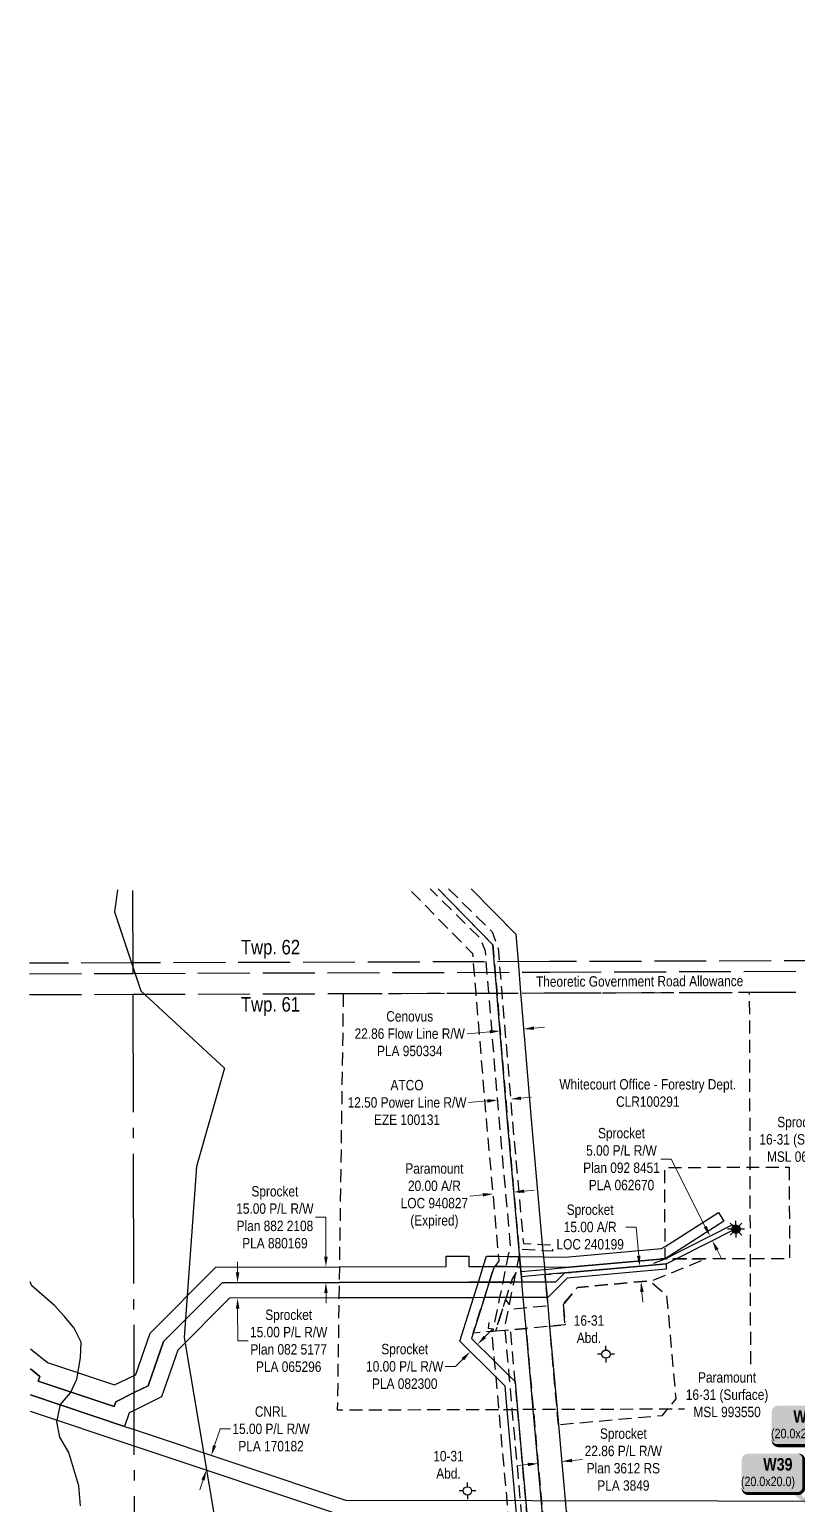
# Model space of a CAD drawing. Extents: x 507565 to 531726, y 6009554 to 6022365.
# Drawn here: x 510378 to 511118, y 6019395 to 6020816 of the extents above; entities that cross this region are included whole.
import ezdxf
from ezdxf.enums import TextEntityAlignment as Align

# ---------------------------------------------------------------- set-up
doc = ezdxf.new("R2010")
doc.units = 0
doc.header["$LTSCALE"] = 5
doc.header["$PDMODE"] = 34
doc.header["$PDSIZE"] = 0.03
for name, pattern in [('foc-ACCESSROAD', [3.75, 2.5, -1.25]), ('foc-FLOWLINE', [3.75, 2.5, -1.25]), ('foc-QUARTERLINE', [33, 25, -3, 2, -3]), ('foc-UNSURVEYED', [12.5, 10, -2.5])]:
    doc.linetypes.add(name, pattern=pattern)
doc.layers.get('Defpoints').update_dxf_attribs({"color": 9})
for name, color, linetype in [('D-TXT', 6, 'Continuous'), ('F-AR', 190, 'foc-ACCESSROAD'), ('F-EZE', 190, 'foc-FLOWLINE'), ('F-RW', 190, 'Continuous'), ('F-WS', 190, 'foc-ACCESSROAD'), ('F-WS-S', 190, 'Continuous'), ('L-QSEC', 8, 'foc-QUARTERLINE'), ('L-ROAD-T', 7, 'Continuous'), ('L-USEC', 7, 'foc-UNSURVEYED'), ('P-TEMP-BLOCKS', 250, 'Continuous'), ('T-WATER', 160, 'Continuous'), ('WETLAND', 143, 'Continuous')]:
    doc.layers.add(name, color=color, linetype=linetype)
for name, color, linetype, lineweight in [('F-AR-T', 190, 'Continuous', 9), ('F-EZE-T', 190, 'Continuous', 9), ('F-FLOWLINE-T', 190, 'Continuous', 9), ('F-RW-T', 190, 'Continuous', 9), ('F-WS-T', 190, 'Continuous', 9)]:
    doc.layers.add(name, color=color, linetype=linetype, lineweight=lineweight)
doc.styles.add('80', font='ARIALN.TTF', dxfattribs={"height": 10})
doc.styles.add('80CG', font='ARIALN.TTF', dxfattribs={"height": 10})
doc.styles.add('80L', font='ARIALN.TTF', dxfattribs={"height": 10})
doc.styles.add('BOLD', font='ARIALNB.TTF')
doc.dimstyles.new('Compass 5 000', dxfattribs={"dimscale": 5, "dimtxt": 9, "dimasz": 2, "dimexe": 0.2, "dimexo": 0.0625, "dimgap": 0.5, "dimtad": 0, "dimtih": 1, "dimtoh": 1, "dimzin": 0, "dimdsep": 46, "dimtxsty": '80CG', "dimcen": 0.1, "dimse1": 1, "dimse2": 1, "dimclrd": 256, "dimclrt": 256, "dimaunit": 1, "dimadec": 4, "dimazin": 0, "dimtfac": 0.06, "dimtofl": 0, "dimtmove": 0, "dimatfit": 1, "dimfxl": 0.2, "dimtolj": 1, "dimtzin": 0, "dimlwd": -1, "dimarcsym": 0})

# ---------------------------------------------------------------- blocks, each defined once
blk = doc.blocks.new('*D150')
at = {"layer": 'Defpoints', "color": 0, "transparency": 16777216}
for p in [(510828.8, 6019794.6), (510829.7, 6019784), (510841.3, 6019795.7)]:
    blk.add_point(p, dxfattribs=at)
at = {"layer": 'F-EZE-T', "transparency": 16777216}
for p, q in [((510852.1, 6019785.9), (510862.1, 6019786.7)), ((510819.7, 6019783.2), (510801.5, 6019781.7))]:
    blk.add_line(p, q, dxfattribs=at)
for points in [[(510819.6, 6019784.9), (510819.9, 6019781.5), (510829.7, 6019784)], [(510852, 6019787.5), (510852.3, 6019784.2), (510842.2, 6019785)]]:
    blk.add_solid(points, dxfattribs=at)
at = {"layer": 'F-EZE-T', "transparency": 16777216, "insert": (510742.3, 6019781.7), "char_height": 10, "attachment_point": 5, "style": '80CG'}
blk.add_mtext('\\A1;ATCO\\P12.50 Power Line R/W\\PEZE 100131', dxfattribs=at)
blk = doc.blocks.new('*D152')
at = {"layer": 'Defpoints', "color": 0, "transparency": 16777216}
for p in [(510821.8, 6019733.5), (510841.7, 6019735.3), (510825.4, 6019693.6)]:
    blk.add_point(p, dxfattribs=at)
at = {"layer": 'F-AR-T', "transparency": 16777216}
for p, q in [((510815.4, 6019692.7), (510803, 6019691.6)), ((510855.3, 6019696.3), (510865.2, 6019697.2))]:
    blk.add_line(p, q, dxfattribs=at)
for points in [[(510815.3, 6019694.4), (510815.6, 6019691.1), (510825.4, 6019693.6)], [(510855.1, 6019697.9), (510855.4, 6019694.6), (510845.3, 6019695.4)]]:
    blk.add_solid(points, dxfattribs=at)
at = {"layer": 'F-AR-T', "transparency": 16777216, "insert": (510768.7, 6019691.6), "char_height": 10, "attachment_point": 5, "style": '80CG'}
blk.add_mtext('\\A1;Paramount\\P20.00 A/R\\PLOC 940827\\P(Expired)', dxfattribs=at)
blk = doc.blocks.new('*D153')
at = {"layer": 'Defpoints', "color": 0, "transparency": 16777216}
for p in [(510831.5, 6019855.9), (510854.3, 6019857.7), (510832, 6019850.6)]:
    blk.add_point(p, dxfattribs=at)
at = {"layer": 'F-FLOWLINE-T', "transparency": 16777216}
for p, q in [((510822, 6019849.8), (510800.4, 6019848)), ((510864.7, 6019853.4), (510874.7, 6019854.2))]:
    blk.add_line(p, q, dxfattribs=at)
for points in [[(510864.6, 6019855), (510864.9, 6019851.7), (510854.8, 6019852.5)], [(510821.9, 6019851.5), (510822.2, 6019848.2), (510832, 6019850.6)]]:
    blk.add_solid(points, dxfattribs=at)
at = {"layer": 'F-FLOWLINE-T', "transparency": 16777216, "insert": (510744.9, 6019848), "char_height": 10, "attachment_point": 5, "style": '80CG'}
blk.add_mtext('\\A1;Cenovus\\P22.86 Flow Line R/W\\PPLA 950334', dxfattribs=at)
blk = doc.blocks.new('*D155')
at = {"layer": 'Defpoints', "color": 0, "transparency": 16777216}
for p in [(510597.8, 6019623.2), (510664.1, 6019623.3), (510597.9, 6019608.2)]:
    blk.add_point(p, dxfattribs=at)
at = {"layer": 'F-RW-T', "transparency": 16777216}
for p, q in [((510664, 6019671.1), (510654, 6019671.1)), ((510664.1, 6019633.3), (510664, 6019671.1)), ((510664.2, 6019598.3), (510664.2, 6019588.3))]:
    blk.add_line(p, q, dxfattribs=at)
for points in [[(510665.8, 6019633.3), (510662.4, 6019633.3), (510664.1, 6019623.3)], [(510665.8, 6019598.3), (510662.5, 6019598.3), (510664.1, 6019608.3)]]:
    blk.add_solid(points, dxfattribs=at)
at = {"layer": 'F-RW-T', "transparency": 16777216, "insert": (510614.9, 6019671.1), "char_height": 10, "attachment_point": 5, "style": '80CG'}
blk.add_mtext('\\A1;Sprocket\\P15.00 P/L R/W\\PPlan 882 2108\\PPLA 880169', dxfattribs=at)
blk = doc.blocks.new('*D156')
at = {"layer": 'Defpoints', "color": 0, "transparency": 16777216}
for p in [(510701.3, 6019608.4), (510579, 6019593.1), (510701.4, 6019593.4)]:
    blk.add_point(p, dxfattribs=at)
at = {"layer": 'F-RW-T', "transparency": 16777216}
for p, q in [((510578.9, 6019618.1), (510578.9, 6019628.1)), ((510579, 6019583.1), (510579.1, 6019552.1)), ((510579.1, 6019552.1), (510589.1, 6019552.1))]:
    blk.add_line(p, q, dxfattribs=at)
for points in [[(510580.6, 6019618.1), (510577.2, 6019618.1), (510578.9, 6019608.1)], [(510580.7, 6019583.1), (510577.3, 6019583.1), (510579, 6019593.1)]]:
    blk.add_solid(points, dxfattribs=at)
at = {"layer": 'F-RW-T', "transparency": 16777216, "insert": (510628.2, 6019552.1), "char_height": 10, "attachment_point": 5, "style": '80CG'}
blk.add_mtext('\\A1;Sprocket\\P15.00 P/L R/W\\PPlan 082 5177\\PPLA 065296', dxfattribs=at)
blk = doc.blocks.new('*D157')
at = {"layer": 'Defpoints', "color": 0, "transparency": 16777216}
for p in [(510543.2, 6019445.1), (510538.4, 6019430.9), (510553.6, 6019441.7)]:
    blk.add_point(p, dxfattribs=at)
at = {"layer": 'F-RW-T', "transparency": 16777216}
for p, q in [((510556.7, 6019451.2), (510562.1, 6019467.2)), ((510562.1, 6019467.2), (510572.1, 6019467.2)), ((510545.7, 6019418), (510542.5, 6019408.5))]:
    blk.add_line(p, q, dxfattribs=at)
for points in [[(510555.2, 6019451.7), (510558.3, 6019450.6), (510553.6, 6019441.7)], [(510544.1, 6019418.5), (510547.2, 6019417.4), (510548.8, 6019427.4)]]:
    blk.add_solid(points, dxfattribs=at)
at = {"layer": 'F-RW-T', "transparency": 16777216, "insert": (510611.2, 6019467.2), "char_height": 10, "attachment_point": 5, "style": '80CG'}
blk.add_mtext('\\A1;CNRL\\P15.00 P/L R/W\\PPLA 170182', dxfattribs=at)
blk = doc.blocks.new('*D160')
at = {"layer": 'Defpoints', "color": 0, "transparency": 16777216}
for p in [(510802.1, 6019542.8), (510809.1, 6019549.9), (510803.3, 6019541.6)]:
    blk.add_point(p, dxfattribs=at)
at = {"layer": 'F-RW-T', "transparency": 16777216}
for p, q in [((510817.3, 6019555.8), (510824.4, 6019562.9)), ((510796.2, 6019534.5), (510789.2, 6019527.4)), ((510789.2, 6019527.4), (510779.2, 6019527.4))]:
    blk.add_line(p, q, dxfattribs=at)
for points in [[(510816.2, 6019557), (510818.5, 6019554.7), (510810.3, 6019548.7)], [(510795.1, 6019535.7), (510797.4, 6019533.3), (510803.3, 6019541.6)]]:
    blk.add_solid(points, dxfattribs=at)
at = {"layer": 'F-RW-T', "transparency": 16777216, "insert": (510740.1, 6019527.4), "char_height": 10, "attachment_point": 5, "style": '80CG'}
blk.add_mtext('\\A1;Sprocket\\P10.00 P/L R/W\\PPLA 082300', dxfattribs=at)
blk = doc.blocks.new('*D161')
at = {"layer": 'Defpoints', "color": 0, "transparency": 16777216}
for p in [(510947.4, 6019622.3), (510966.6, 6019624), (510948.8, 6019607.4)]:
    blk.add_point(p, dxfattribs=at)
at = {"layer": 'F-AR-T', "transparency": 16777216}
for p, q in [((510963.2, 6019661.7), (510953.2, 6019661.7)), ((510965.7, 6019634), (510963.2, 6019661.7)), ((510968.8, 6019599.1), (510969.7, 6019589.2))]:
    blk.add_line(p, q, dxfattribs=at)
for points in [[(510967.3, 6019634.1), (510964, 6019633.8), (510966.6, 6019624)], [(510970.5, 6019599.3), (510967.2, 6019599), (510967.9, 6019609.1)]]:
    blk.add_solid(points, dxfattribs=at)
at = {"layer": 'F-AR-T', "transparency": 16777216, "insert": (510918.9, 6019661.7), "char_height": 10, "attachment_point": 5, "style": '80CG'}
blk.add_mtext('\\A1;Sprocket\\P15.00 A/R\\PLOC 240199', dxfattribs=at)
blk = doc.blocks.new('*D162')
at = {"layer": 'Defpoints', "color": 0, "transparency": 16777216}
for p in [(511027, 6019649.3), (511029.2, 6019644.9), (511036.7, 6019648.6)]:
    blk.add_point(p, dxfattribs=at)
at = {"layer": 'F-RW-T', "transparency": 16777216}
for p, q in [((510997, 6019727.1), (510987, 6019727.1)), ((511029.9, 6019662), (510997, 6019727.1)), ((511041.2, 6019639.7), (511045.7, 6019630.8))]:
    blk.add_line(p, q, dxfattribs=at)
for points in [[(511031.4, 6019662.8), (511028.4, 6019661.3), (511034.4, 6019653.1)], [(511042.7, 6019640.5), (511039.7, 6019639), (511036.7, 6019648.6)]]:
    blk.add_solid(points, dxfattribs=at)
at = {"layer": 'F-RW-T', "transparency": 16777216, "insert": (510949.1, 6019727.1), "char_height": 10, "attachment_point": 5, "style": '80CG'}
blk.add_mtext('\\A1;Sprocket\\P5.00 P/L R/W\\PPlan 092 8451\\PPLA 062670', dxfattribs=at)
blk = doc.blocks.new('*D163')
at = {"layer": 'Defpoints', "color": 0, "transparency": 16777216}
for p in [(510891.4, 6019435.8), (510870, 6019418.9), (510892.8, 6019420.9)]:
    blk.add_point(p, dxfattribs=at)
at = {"layer": 'F-RW-T', "transparency": 16777216}
for p, q in [((510858.7, 6019432.9), (510848.8, 6019432)), ((510901.4, 6019436.7), (510911.4, 6019437.6))]:
    blk.add_line(p, q, dxfattribs=at)
for points in [[(510858.6, 6019434.6), (510858.9, 6019431.3), (510868.7, 6019433.8)], [(510901.3, 6019438.4), (510901.6, 6019435.1), (510891.4, 6019435.8)]]:
    blk.add_solid(points, dxfattribs=at)
at = {"layer": 'F-RW-T', "transparency": 16777216, "insert": (510950.9, 6019437.6), "char_height": 10, "attachment_point": 5, "style": '80CG'}
blk.add_mtext('\\A1;Sprocket\\P22.86 P/L R/W\\PPlan 3612 RS\\PPLA 3849', dxfattribs=at)
blk = doc.blocks.new('GABD')
for p, q in [((-0.81, 0), (-1.62, 0)), ((0, 0.81), (0, 1.62)), ((1.62, 0), (0.81, 0)), ((0, -0.81), (0, -1.62))]:
    blk.add_line(p, q)
blk.add_circle((0, 0), 0.8)
blk = doc.blocks.new('GAS')
h = blk.add_hatch(color=255)
h.dxf.hatch_style = 1
edge = h.paths.add_edge_path()
edge.add_arc((0, 0), 0.9, 0, 360)
for p, q in [((-0.81, 0), (-1.62, 0)), ((-0.57, 0.57), (-1.14, 1.14)), ((0, 0.81), (0, 1.62)), ((0.57, 0.57), (1.14, 1.14)), ((1.62, 0), (0.81, 0)), ((-0.57, -0.57), (-1.14, -1.14)), ((0, -0.81), (0, -1.62)), ((1.14, -1.14), (0.57, -0.57))]:
    blk.add_line(p, q)
blk.add_circle((0, 0), 0.8)
blk = doc.blocks.new('*U466')
at = {"true_color": 0xff8aff}
h = blk.add_hatch(color=211, dxfattribs=at)
edge = h.paths.add_edge_path()
edge.add_line((-24, -20), (24, -20))
edge.add_arc((24, -14), 6, 270, 360)
edge.add_line((30, -14), (30, 12.5))
edge.add_arc((24, 12.5), 6, 0, 90)
edge.add_line((24, 18.5), (-24, 18.5))
edge.add_arc((-24, 12.5), 6, 90, 180)
edge.add_line((-30, 12.5), (-30, -14))
edge.add_arc((-24, -14), 6, 180, 270)
at = {"color": 250, "flags": 128}
blk.add_lwpolyline([(-24, -20, 3, 3, 0), (24, -20, 3, 3, 0.414214), (30, -14, 3, 3, 0), (30, 12.5, 3, 0, 0.414214), (24, 18.5, 0, 0, 0), (-24, 18.5, 0, 0, 0.414214), (-30, 12.5, 0, 0, 0), (-30, -14, 0, 3, 0.414214)], format="xyseb", close=True, dxfattribs=at)
at = {"flags": 128}
blk.add_lwpolyline([(60.4, -52.6, 0, 7.5, 0), (0, 0, 0, 0, 0)], format="xyseb", dxfattribs=at)
at = {"color": 250}
for tag, p, height, style in [('TEMP_AREA_W1_001', (-9.2, 2.2), 12, 'BOLD'), ('ENTER_TEXT_001', (-30.7, -12.8), 9, '80')]:
    blk.add_attdef(tag, p, '', height=height, dxfattribs=dict(at, style=style))
blk = doc.blocks.new('*U467')
at = {"true_color": 0xff8aff}
h = blk.add_hatch(color=211, dxfattribs=at)
edge = h.paths.add_edge_path()
edge.add_line((-24, -20), (24, -20))
edge.add_arc((24, -14), 6, 270, 360)
edge.add_line((30, -14), (30, 12.5))
edge.add_arc((24, 12.5), 6, 0, 90)
edge.add_line((24, 18.5), (-24, 18.5))
edge.add_arc((-24, 12.5), 6, 90, 180)
edge.add_line((-30, 12.5), (-30, -14))
edge.add_arc((-24, -14), 6, 180, 270)
at = {"color": 250, "flags": 128}
blk.add_lwpolyline([(-24, -20, 3, 3, 0), (24, -20, 3, 3, 0.414214), (30, -14, 3, 3, 0), (30, 12.5, 3, 0, 0.414214), (24, 18.5, 0, 0, 0), (-24, 18.5, 0, 0, 0.414214), (-30, 12.5, 0, 0, 0), (-30, -14, 0, 3, 0.414214)], format="xyseb", close=True, dxfattribs=at)
at = {"flags": 128}
blk.add_lwpolyline([(48.9, -58.5, 0, 7.5, 0), (0, 0, 0, 0, 0)], format="xyseb", dxfattribs=at)
at = {"color": 250}
for tag, p, height, style in [('TEMP_AREA_W1_001', (-9.2, 2.2), 12, 'BOLD'), ('ENTER_TEXT_001', (-30.7, -12.8), 9, '80')]:
    blk.add_attdef(tag, p, '', height=height, dxfattribs=dict(at, style=style))

msp = doc.modelspace()

# ---------------------------------------------------------------- linework, layer by layer
at = {"layer": 'F-AR', "flags": 128}
msp.add_lwpolyline([(510772.221, 6019987.525), (510825.098, 6019933.736), (510826.41, 6019917.892), (510828.759, 6019889.559), (510828.908, 6019887.741), (510839.214, 6019763.338), (510850.634, 6019635.661), (510850.847, 6019633.273), (510851.556, 6019623.486), (510846.703, 6019616.406), (510843.556, 6019611.754), (510842.602, 6019608.736), (510837.86, 6019593.726), (510837.149, 6019591.474), (510827.648, 6019561.402), (510825.201, 6019561.184), (510806.065, 6019559.475), (510816.865, 6019593.677), (510821.606, 6019608.689), (510825.359, 6019620.576), (510827.467, 6019623.665), (510831.138, 6019629.075), (510830.734, 6019633.597), (510819.284, 6019761.622), (510808.971, 6019886.104), (510808.84, 6019887.677), (510806.342, 6019917.829), (510805.759, 6019924.872), (510744.255, 6019987.437)], dxfattribs=at)
for points in [[(510892.999, 6019587.275), (510894.785, 6019567.374), (510879.8, 6019566.032), (510857.043, 6019563.989), (510842.101, 6019562.645), (510836.661, 6019562.162), (510827.62, 6019561.368), (510837.163, 6019591.499), (510840.706, 6019587.087), (510844.111, 6019582.885), (510855.262, 6019583.906), (510878.033, 6019585.959), (510877.325, 6019593.82), (510876.692, 6019600.935), (510875.983, 6019608.819), (510875.355, 6019615.837), (510894.455, 6019617.525), (510971.558, 6019624.468), (510975.196, 6019624.795), (510991.136, 6019631.195), (511002.033, 6019631.136), (511030.619, 6019631.098), (510980.797, 6019610.875), (510978.724, 6019610.049), (510976.278, 6019609.827), (510926.506, 6019605.366), (510906.633, 6019603.606), (510892.999, 6019587.275)], [(511381.415, 6019148.191), (511382.055, 6019145.973), (511312.87, 6019145.821), (511282.711, 6019145.754), (511274.902, 6019145.738), (511075.79, 6019144.366), (511056.072, 6019144.248), (511050.579, 6019150.6), (511043.175, 6019159.163), (511034.576, 6019169.106), (510859.155, 6019371.963), (510848.973, 6019485.725), (510846.547, 6019512.833), (510842.098, 6019562.689), (510857.041, 6019564.02), (510864.039, 6019485.772), (510873.67, 6019378.098), (510965.686, 6019271.691), (510975.512, 6019260.327), (511062.892, 6019159.281), (511095.616, 6019159.477), (511121.022, 6019159.629), (511274.868, 6019160.74), (511282.674, 6019160.758), (511312.833, 6019160.824), (511375.624, 6019160.962), (511377.727, 6019160.967), (511381.415, 6019148.191)]]:
    msp.add_lwpolyline(points, close=True, dxfattribs=at)
at = {"layer": 'F-EZE', "flags": 128}
msp.add_lwpolyline([(510782.241, 6019987.557), (510824.396, 6019946.068), (510830.153, 6019930.212), (510831.17, 6019917.907), (510833.665, 6019887.755), (510843.918, 6019763.844), (510854.509, 6019646.002), (510872.743, 6019644.944), (510882.942, 6019644.352), (510882.593, 6019638.365), (510873.284, 6019638.905), (510851.555, 6019640.166), (510850.634, 6019635.661), (510850.148, 6019633.284), (510848.144, 6019623.484), (510846.709, 6019616.471), (510845.128, 6019608.742), (510842.06, 6019593.736), (510840.694, 6019587.061), (510836.339, 6019565.762), (510836.658, 6019562.204), (510840.55, 6019518.772), (510843.513, 6019485.707), (510853.384, 6019375.576), (510952.687, 6019260.486), (510962.516, 6019249.094), (511039.203, 6019160.224), (511047.488, 6019150.622), (511054.388, 6019150.572), (511074.325, 6019150.426), (511104.681, 6019150.205), (511116.128, 6019150.122), (511129.156, 6019150.027), (511282.703, 6019148.91), (511312.863, 6019148.691), (511381.415, 6019148.191), (511404.863, 6019148.021), (511404.773, 6019135.529), (511385.029, 6019135.672), (511312.894, 6019136.197), (511282.734, 6019136.416), (511124.337, 6019137.568), (511115.521, 6019137.632), (511111.344, 6019137.752), (511085.117, 6019137.889), (511041.731, 6019138.17), (510953.055, 6019240.936), (510943.224, 6019252.329), (510843.348, 6019368.083), (510839.327, 6019366.295), (510836.891, 6019371.776), (510841.017, 6019373.61), (510830.973, 6019485.668), (510828.17, 6019516.956), (510826.785, 6019532.405), (510824.509, 6019557.8), (510825.201, 6019561.183), (510825.653, 6019563.395), (510820.83, 6019563.908), (510821.463, 6019569.872), (510826.86, 6019569.296), (510831.853, 6019593.711), (510834.922, 6019608.719), (510837.96, 6019623.573), (510839.979, 6019633.448), (510842.143, 6019644.026), (510841.899, 6019646.734), (510831.471, 6019762.771), (510821.132, 6019887.716), (510818.637, 6019917.867), (510817.84, 6019927.517), (510813.617, 6019939.147), (510764.487, 6019987.501)], dxfattribs=at)
at = {"layer": 'F-RW', "flags": 128}
for points in [[(510379.241, 6019499.896), (510469.902, 6019469.598), (510479.264, 6019466.49), (510682.845, 6019398.493), (511222.145, 6019397.521), (511660.55, 6020531.54), (511841.56, 6020715.273), (511940.341, 6020815.548)], [(511961.452, 6020815.615), (511862.671, 6020715.34), (511673.412, 6020523.233), (511232.417, 6019382.51), (511216.356, 6019382.539), (511203.348, 6019382.563), (510680.351, 6019383.505), (510479.3, 6019450.666), (510379.277, 6019484.078)], [(511383.539, 6018788.485), (511100.195, 6019116.144), (511062.892, 6019159.281), (511054.294, 6019169.224), (510975.512, 6019260.327), (510965.686, 6019271.691), (510873.67, 6019378.098), (510864.039, 6019485.772), (510857.041, 6019564.02), (510855.259, 6019583.945), (510854.381, 6019593.764), (510853.04, 6019608.76), (510852.587, 6019613.814), (510852.142, 6019618.795), (510851.721, 6019623.502), (510850.847, 6019633.273), (510850.634, 6019635.661), (510839.214, 6019763.338), (510828.908, 6019887.74), (510828.759, 6019889.559), (510826.41, 6019917.892), (510825.098, 6019933.736), (510772.221, 6019987.525)], [(511383.539, 6018788.485), (510873.67, 6019378.098), (510864.039, 6019485.772), (510857.041, 6019564.02), (510855.259, 6019583.945), (510854.381, 6019593.764), (510853.04, 6019608.76), (510852.587, 6019613.814), (510852.142, 6019618.795), (510851.721, 6019623.502), (510850.847, 6019633.273), (510850.634, 6019635.661), (510839.214, 6019763.338), (510828.908, 6019887.74), (510828.759, 6019889.559), (510826.41, 6019917.892), (510825.098, 6019933.736), (510772.221, 6019987.525)], [(510804.162, 6019987.626), (510847.186, 6019943.858), (510849.331, 6019917.964), (510851.829, 6019887.812), (510861.981, 6019765.275), (510872.743, 6019644.944), (510873.284, 6019638.905), (510873.82, 6019632.903), (510874.715, 6019622.891), (510874.899, 6019620.835), (510875.345, 6019615.853), (510875.974, 6019608.817), (510876.679, 6019600.931), (510877.315, 6019593.817), (510878.017, 6019585.972), (510879.799, 6019566.047), (510886.972, 6019485.844), (510888.301, 6019470.981), (510895.771, 6019387.47), (511383.452, 6018823.514)], [(510804.162, 6019987.626), (510847.186, 6019943.858), (510849.331, 6019917.964), (510851.829, 6019887.812), (510861.981, 6019765.275), (510872.743, 6019644.944), (510873.284, 6019638.905), (510873.82, 6019632.903), (510874.715, 6019622.891), (510874.899, 6019620.835), (510875.345, 6019615.853), (510875.974, 6019608.817), (510876.679, 6019600.931), (510877.315, 6019593.817), (510878.017, 6019585.972), (510879.799, 6019566.047), (510886.972, 6019485.844), (510888.301, 6019470.981), (510895.771, 6019387.47), (511383.452, 6018823.514), (511383.452, 6018823.514)], [(510849.488, 6019367.863), (510838.931, 6019485.692), (510836.905, 6019508.301), (510828.17, 6019516.956), (510793.14, 6019551.662), (510806.375, 6019593.653), (510811.105, 6019608.663), (510815.833, 6019623.663), (510819.023, 6019633.785), (510830.734, 6019633.597), (510839.979, 6019633.448), (510850.148, 6019633.284), (510850.847, 6019633.273), (510873.82, 6019632.903), (510894.758, 6019632.565), (510987.754, 6019640.969), (510991.113, 6019643.102), (511042.54, 6019675.772), (511047.899, 6019667.335), (511047.899, 6019667.335), (510991.132, 6019631.217), (510990.011, 6019631.142), (510987.12, 6019630.945), (510986.336, 6019630.816), (510895.13, 6019622.625), (510874.715, 6019622.891), (510851.721, 6019623.502), (510851.377, 6019623.457), (510848.144, 6019623.484), (510837.96, 6019623.573), (510827.468, 6019623.663), (510826.316, 6019623.681), (510825.354, 6019620.58), (510821.606, 6019608.69), (510816.865, 6019593.678), (510806.069, 6019559.471), (510804.504, 6019554.472), (510826.785, 6019532.405), (510840.55, 6019518.772), (510846.547, 6019512.833), (510848.973, 6019485.725), (510859.155, 6019371.963)], [(510379.139, 6019544.44), (510395.573, 6019531.224), (510460.342, 6019509.55), (510479.144, 6019518.821), (510480.673, 6019519.574), (510494.551, 6019559.57), (510557.836, 6019623.082), (510677.372, 6019623.348), (510779.981, 6019623.58), (510779.958, 6019633.576), (510801.945, 6019633.624), (510801.967, 6019623.631), (510807.12, 6019623.643), (510815.833, 6019623.663), (510826.316, 6019623.681), (510827.468, 6019623.663), (510837.96, 6019623.573), (510848.144, 6019623.484), (510851.377, 6019623.457), (510851.721, 6019623.502), (510852.142, 6019618.795), (510852.587, 6019613.814), (510853.04, 6019608.76), (510845.128, 6019608.742), (510842.602, 6019608.736), (510834.922, 6019608.719), (510821.606, 6019608.69), (510811.105, 6019608.663), (510802.391, 6019608.643), (510677.157, 6019608.358), (510564.076, 6019608.104), (510507.588, 6019551.415), (510492.819, 6019508.848), (510479.182, 6019502.125), (510461.437, 6019493.376), (510459.85, 6019488.637), (510386.687, 6019513.121), (510388.273, 6019517.858), (510379.183, 6019525.168)], [(510379.183, 6019525.168), (510388.273, 6019517.858), (510386.687, 6019513.121), (510459.85, 6019488.637), (510461.437, 6019493.376), (510479.182, 6019502.125), (510492.819, 6019508.848), (510507.588, 6019551.415), (510564.076, 6019608.104), (510677.157, 6019608.358), (510802.391, 6019608.643), (510811.105, 6019608.663), (510821.606, 6019608.69), (510834.922, 6019608.719), (510842.602, 6019608.736), (510845.128, 6019608.742), (510853.04, 6019608.76), (510875.974, 6019608.817), (510885.92, 6019608.84), (510894.487, 6019617.569), (510971.557, 6019624.475), (510992.084, 6019626.315), (510992.096, 6019621.156), (510956.338, 6019617.94), (510896.588, 6019612.569), (510885.981, 6019601.762), (510878.184, 6019593.819), (510877.315, 6019593.817), (510854.381, 6019593.764), (510842.06, 6019593.736), (510837.861, 6019593.726), (510831.853, 6019593.711), (510816.865, 6019593.678), (510806.375, 6019593.653), (510797.658, 6019593.632), (510676.943, 6019593.353), (510570.98, 6019593.111), (510521.261, 6019543.193), (510505.596, 6019497.99), (510479.221, 6019485.013), (510474.28, 6019482.581), (510469.894, 6019469.528), (510379.241, 6019499.888)]]:
    msp.add_lwpolyline(points, dxfattribs=at)
msp.add_lwpolyline([(510875.345, 6019615.853), (510852.587, 6019613.814), (510852.142, 6019618.795), (510874.899, 6019620.835), (510895.13, 6019622.625), (510986.336, 6019630.816), (510987.12, 6019630.945), (510990.011, 6019631.142), (510991.132, 6019631.217), (511056.424, 6019664.222), (511058.679, 6019659.762), (511002.033, 6019631.135), (510992.584, 6019626.36), (510992.084, 6019626.315), (510971.557, 6019624.475), (510894.487, 6019617.569), (510875.345, 6019615.853)], close=True, dxfattribs=at)
at = {"layer": 'F-WS', "flags": 128}
for points in [[(510830.529, 6019485.666), (510675.397, 6019485.181), (510676.943, 6019593.353), (510677.157, 6019608.358), (510677.372, 6019623.348), (510681.135, 6019886.662), (511072.303, 6019887.898), (511072.836, 6019719.378), (511073.115, 6019631.041), (511073.571, 6019486.438), (510993.169, 6019486.181), (510886.972, 6019485.844), (510864.039, 6019485.772), (510848.973, 6019485.725), (510843.513, 6019485.707), (510838.931, 6019485.692), (510830.973, 6019485.668), (510830.529, 6019485.666)], [(511110.787, 6019719.507), (511111.087, 6019630.99), (511002.033, 6019631.136), (510991.136, 6019631.195), (510991.109, 6019643.102), (510990.846, 6019719.101), (511110.787, 6019719.507)], [(510888.302, 6019470.981), (510886.972, 6019485.844), (510885.106, 6019506.706), (510879.799, 6019566.044), (510894.785, 6019567.384), (510892.999, 6019587.285), (510906.633, 6019603.606), (510976.278, 6019609.826), (510992.545, 6019596.226), (511001.493, 6019496.139), (510987.896, 6019479.873), (510888.302, 6019470.981)]]:
    msp.add_lwpolyline(points, close=True, dxfattribs=at)
at = {"layer": 'L-QSEC'}
for p, q in [((510478.257, 6019906.141), (510478.075, 6019986.021)), ((510480.092, 6019112.363), (510478.32, 6019886.021))]:
    msp.add_line(p, q, dxfattribs=at)
at = {"layer": 'L-USEC'}
for p, q in [((510478.251, 6019916.18), (510378.251, 6019915.865)), ((510879.628, 6019917.449), (510478.251, 6019916.18)), ((511280.821, 6019918.716), (510879.628, 6019917.449)), ((510378.274, 6019905.826), (510478.257, 6019906.141)), ((510478.256, 6019906.141), (510879.545, 6019907.409)), ((510879.545, 6019907.409), (511280.846, 6019908.677)), ((510378.32, 6019885.706), (510478.32, 6019886.021)), ((510478.32, 6019886.021), (510879.608, 6019887.289)), ((510879.608, 6019887.289), (511280.896, 6019888.557))]:
    msp.add_line(p, q, dxfattribs=at)
at = {"layer": 'T-WATER'}
msp.add_lwpolyline([(510427.606, 6019393.017), (510425.959, 6019412.379), (510416.276, 6019444.316), (510407.603, 6019459.283), (510404.562, 6019473.986), (510408.328, 6019490.569), (510417.7, 6019501.864), (510423.957, 6019515.227), (510427.423, 6019535.794), (510428.202, 6019550.897), (510421.378, 6019564.268), (510412.062, 6019575.498), (510402.349, 6019586.053), (510380.476, 6019605.041), (510378.992, 6019608.754)], dxfattribs=at)
at = {"layer": 'WETLAND'}
msp.add_lwpolyline([(510463.068, 6019986.549), (510460.283, 6019965.336), (510485.737, 6019889.258), (510566.317, 6019814.745), (510539.383, 6019720.1), (510527.491, 6019555.15), (510560.955, 6019356.954)], dxfattribs=at)

# ---------------------------------------------------------------- block references
at = {"layer": 'F-WS-S', "xscale": 4.99733999999994, "yscale": 4.99733999999994, "zscale": 4.99733999999994}
for name, p in [('GAS', (511059.494, 6019659.587)), ('GABD', (510934.126, 6019539.23)), ('GABD', (510800.583, 6019407.507))]:
    msp.add_blockref(name, p, dxfattribs=at)
at = {"layer": 'P-TEMP-BLOCKS', "xscale": 0.9994630399999951, "yscale": 0.9994630399999951, "zscale": 0.9994630399999951}
for name, p, values in [('*U467', (511123.971, 6019471.061), {'TEMP_AREA_W1_001': 'W40', 'ENTER_TEXT_001': '(20.0x20.0)'}), ('*U466', (511094.938, 6019424.896), {'TEMP_AREA_W1_001': 'W39', 'ENTER_TEXT_001': '(20.0x20.0)'})]:
    msp.add_blockref(name, p, dxfattribs=at).add_auto_attribs(values)

# ---------------------------------------------------------------- texts
at = {"layer": 'D-TXT', "color": 3, "char_height": 14, "attachment_point": 1, "style": '80L'}
for s, width, insert in [('Twp. 62', 58.78163, (510582.132, 6019938.438)), ('Twp. 61', 59.42158, (510582.132, 6019883.294))]:
    msp.add_mtext_dynamic_manual_height_columns(s, width=width, gutter_width=47.474, heights=[0], dxfattribs=dict(at, insert=insert))
at = {"layer": 'F-WS-T', "attachment_point": 5, "style": '80CG'}
for s, insert, char_height, width in [('\\A1;Whitecourt Office - Forestry Dept.\\PCLR100291', (510974.441, 6019790.835), 9.99468, 169.66181), ('\\A1;Sprocket\\P16-31 (Surface)\\PMSL 062267', (511121.879, 6019746.134), 9.99468, 78.95293), ('\\A1;16-31\\PAbd.', (510917.739, 6019563.272), 9.9947, 27.26148), ('\\A1;10-31\\PAbd.', (510782.26, 6019432.591), 9.9947, 27.26148)]:
    msp.add_mtext(s, dxfattribs=dict(at, insert=insert, char_height=char_height, width=width))
at = {"layer": 'L-ROAD-T', "style": '80L'}
msp.add_text('Theoretic Government Road Allowance', height=9.99468, rotation=0.181015, dxfattribs=at).set_placement((510966.57, 6019898.524), align=Align.MIDDLE_CENTER)

# ---------------------------------------------------------------- dimensions: what is measured, and where the dimension line sits
at = {"layer": 'F-AR-T'}
for base, p1, p2, angle, text, picture, middle in [((510825.367, 6019693.608), (510841.72, 6019735.325), (510821.795, 6019733.543), 185.110903, 'Paramount\\P20.00 A/R\\PLOC 940827\\P(Expired)', '*D152', (510768.745, 6019691.611)), ((510966.579, 6019624.02), (510948.784, 6019607.37), (510947.44, 6019622.296), 95.145631, 'Sprocket\\P15.00 A/R\\PLOC 240199', '*D161', (510918.867, 6019661.75))]:
    dim = msp.add_linear_dim(base=base, p1=p1, p2=p2, angle=angle, text=text, dimstyle='Compass 5 000', dxfattribs=at)
    dim.commit()
    dim.dimension.update_dxf_attribs({"geometry": picture, "text_midpoint": middle, "dimtype": 161})
at = {"layer": 'F-EZE-T'}
dim = msp.add_linear_dim(base=(510829.713, 6019784.017), p1=(510841.285, 6019795.661), p2=(510828.834, 6019794.63), angle=184.730187, text='ATCO\\P12.50 Power Line R/W\\PEZE 100131', dimstyle='Compass 5 000', dxfattribs=at)
dim.commit()
dim.dimension.update_dxf_attribs({"geometry": '*D150', "text_midpoint": (510742.31, 6019781.678), "dimtype": 161})
at = {"layer": 'F-FLOWLINE-T'}
dim = msp.add_linear_dim(base=(510831.981, 6019850.642), p1=(510854.32, 6019857.746), p2=(510831.549, 6019855.859), angle=184.736053, text='Cenovus\\P22.86 Flow Line R/W\\PPLA 950334', dimstyle='Compass 5 000', dxfattribs=at)
dim.commit()
dim.dimension.update_dxf_attribs({"geometry": '*D153', "text_midpoint": (510744.9, 6019848.022), "dimtype": 161})
at = {"layer": 'F-RW-T'}
for base, p1, p2, angle, text, picture, middle in [((511036.681, 6019648.645), (511026.952, 6019649.324), (511029.204, 6019644.867), 296.810512, 'Sprocket\\P5.00 P/L R/W\\PPlan 092 8451\\PPLA 062670', '*D162', (510949.1, 6019727.071)), ((510664.114, 6019623.319), (510597.86, 6019608.18), (510597.827, 6019623.171), 90.127817, 'Sprocket\\P15.00 P/L R/W\\PPlan 882 2108\\PPLA 880169', '*D155', (510614.921, 6019671.09)), ((510578.973, 6019593.127), (510701.334, 6019608.413), (510701.369, 6019593.41), 270.132397, 'Sprocket\\P15.00 P/L R/W\\PPlan 082 5177\\PPLA 065296', '*D156', (510628.154, 6019552.059)), ((510553.57, 6019441.671), (510538.415, 6019430.919), (510543.167, 6019445.146), 71.530484, 'CNRL\\P15.00 P/L R/W\\PPLA 170182', '*D157', (510611.176, 6019467.179)), ((510891.444, 6019435.848), (510870.02, 6019418.904), (510892.777, 6019420.939), 5.111323, 'Sprocket\\P22.86 P/L R/W\\PPlan 3612 RS\\PPLA 3849', '*D163', (510950.904, 6019437.629))]:
    dim = msp.add_linear_dim(base=base, p1=p1, p2=p2, angle=angle, text=text, dimstyle='Compass 5 000', dxfattribs=at)
    dim.commit()
    dim.dimension.update_dxf_attribs({"geometry": picture, "text_midpoint": middle, "dimtype": 161})
dim = msp.add_aligned_dim(p1=(510809.117, 6019549.904), p2=(510802.081, 6019542.803), distance=1.681, text='Sprocket\\P10.00 P/L R/W\\PPLA 082300', dimstyle='Compass 5 000', dxfattribs=at)
dim.commit()
dim.dimension.update_dxf_attribs({"geometry": '*D160', "text_midpoint": (510740.113, 6019527.413)})

# ---------------------------------------------------------------- next in the draw order: texts
at = {"layer": 'F-WS-T', "insert": (511050.895, 6019500.131), "char_height": 9.99468, "width": 78.95293, "attachment_point": 5, "style": '80CG', "bg_fill": 3, "box_fill_scale": 1.15, "bg_fill_color": 256, "bg_fill_true_color": 256, "bg_fill_transparency": 0}
msp.add_mtext('\\A1;Paramount\\P16-31 (Surface)\\PMSL 993550', dxfattribs=at)

doc.saveas('drawing.dxf')
